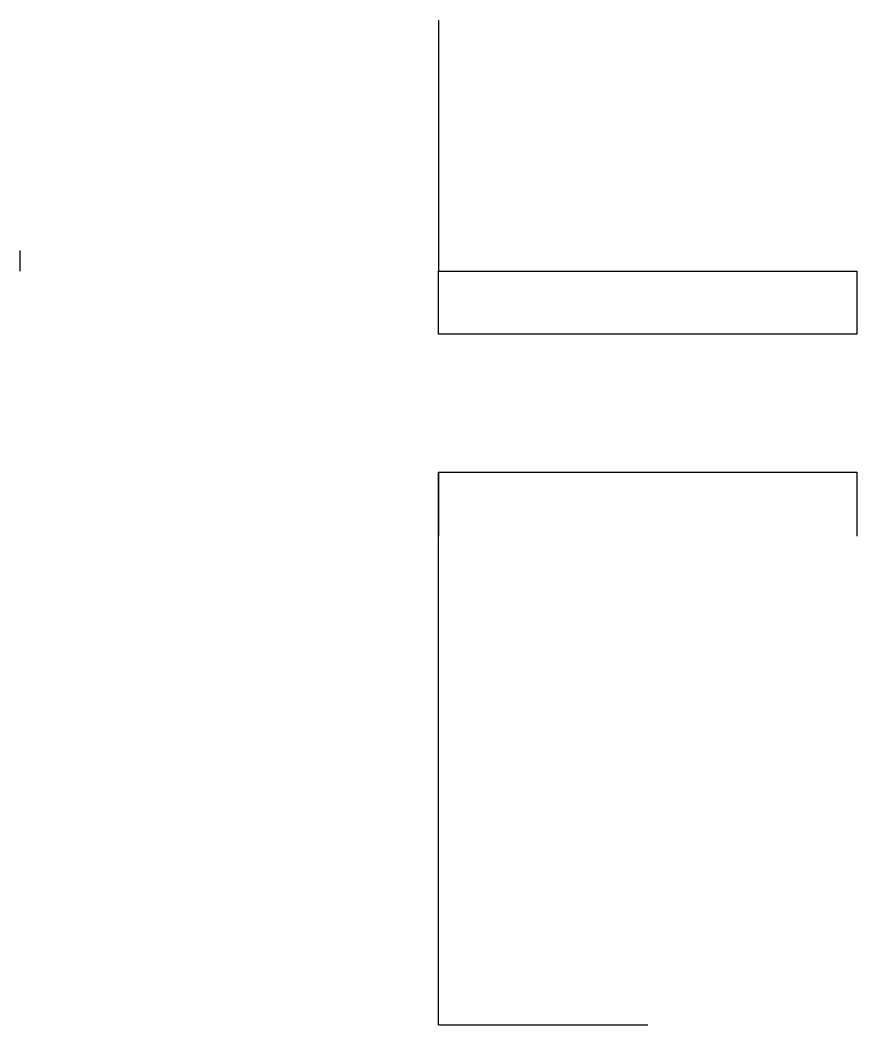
# Model space of a CAD drawing. Header units: millimetres. Extents: x 29 to 129, y 226 to 346.
import ezdxf

# ---------------------------------------------------------------- set-up
doc = ezdxf.new("R2010")
doc.units = ezdxf.units.MM

msp = doc.modelspace()

# ---------------------------------------------------------------- linework, layer by layer
at = {"extrusion": (0, 0, -1)}
for p, q in [((78.51, 346.47), (78.51, 316.47)), ((78.51, 316.47), (128.51, 316.47)), ((78.51, 308.97), (78.51, 316.47)), ((128.51, 316.47), (128.51, 308.97)), ((128.51, 308.97), (78.51, 308.97)), ((78.51, 292.47), (128.51, 292.47))]:
    msp.add_line(p, q, dxfattribs=at)
at = {"extrusion": (0, 1, 0)}
msp.add_line((28.51, 316.47, 10), (28.51, 318.97, 10), dxfattribs=at)
at = {"extrusion": (-1, 0, 0)}
for p, q in [((78.51, 232.47, 10), (78.51, 292.47, 10)), ((78.51, 292.47, 10), (78.51, 284.85, 10)), ((78.51, 226.47, 10), (78.51, 232.47, 10))]:
    msp.add_line(p, q, dxfattribs=at)
for p, q in [((128.51, 292.47, 10), (128.51, 292.47)), ((128.51, 292.47, 10), (128.51, 284.85, 10)), ((78.51, 226.47, 10), (103.51, 226.47, 10))]:
    msp.add_line(p, q)

doc.saveas('drawing.dxf')
